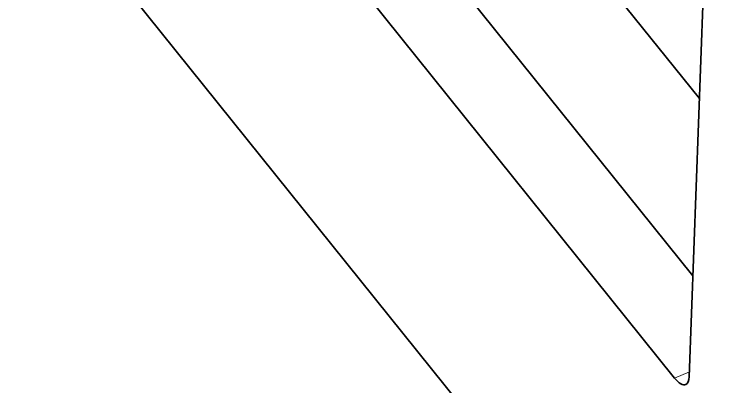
# Model space of a CAD drawing. Extents: x 23 to 417, y 3 to 294.
# Drawn here: x 279.69 to 284.91, y 60.93 to 63.65 of the extents above; entities that cross this region are included whole.
import ezdxf

# ---------------------------------------------------------------- set-up
doc = ezdxf.new("R2010")
doc.units = 0
doc.layers.get('0').update_dxf_attribs({"lineweight": 13})

# ---------------------------------------------------------------- blocks, each defined once
blk = doc.blocks.new('BLOCK4687')
at = {"color": 7, "lineweight": 35}
for p, q in [((41.257, -121.945), (-51.894, -6.137)), ((-30.858, -17.019), (24.39, -85.704)), ((23.718, -89.435), (-33.606, -18.169))]:
    blk.add_line(p, q, dxfattribs=at)
at = {"color": 7, "lineweight": 35, "ltscale": 0.233621}
blk.add_line((24.627, -79.219), (18.77, -71.938), dxfattribs=at)
at = {"color": 7, "lineweight": 35, "ltscale": 0.358603}
blk.add_line((24.78, -75.054), (24.255, -89.389), dxfattribs=at)
at = {"color": 7, "lineweight": 13, "ltscale": 0.014728}
blk.add_line((23.718, -89.435), (24.261, -89.208), dxfattribs=at)
at = {"color": 7, "lineweight": 35}
for start_param, end_param in [(2.239593, 3.141631), (3.141631, 3.810389)]:
    blk.add_ellipse((23.743, -88.753), major_axis=(-0.386, 0.922), ratio=0.365278, start_param=start_param, end_param=end_param, dxfattribs=at)

msp = doc.modelspace()

# ---------------------------------------------------------------- block references
at = {"lineweight": 0, "xscale": 0.2, "yscale": 0.2, "zscale": 0.2}
msp.add_blockref('BLOCK4687', (279.777, 78.8757), dxfattribs=at)

doc.saveas('drawing.dxf')
